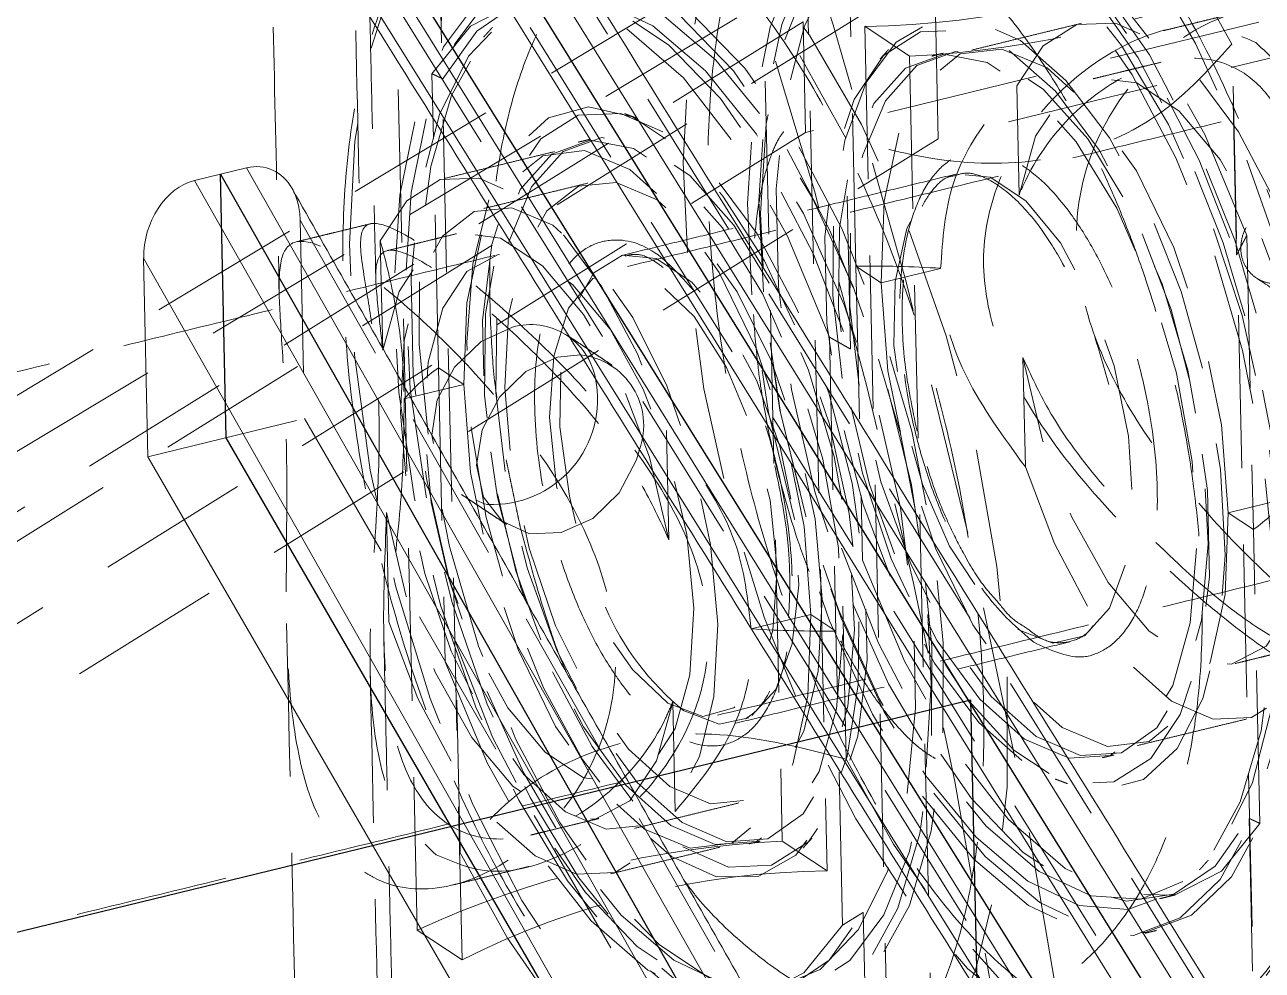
# Model space of a CAD drawing. Header units: millimetres. Extents: x 11 to 421, y 5 to 275.
# Drawn here: x 275.97 to 286.25, y 214.56 to 222.42 of the extents above; entities that cross this region are included whole.
import ezdxf

# ---------------------------------------------------------------- set-up
doc = ezdxf.new("R2010")
doc.units = ezdxf.units.MM
doc.linetypes.add('HIDDEN', pattern=[1.905, 1.27, -0.635])

msp = doc.modelspace()

# ---------------------------------------------------------------- linework, layer by layer
at = {"color": 7, "linetype": 'Continuous'}
for p, q in [((291.183, 204.937), (277.471, 227.017)), ((291.969, 202.255), (277.504, 225.471)), ((277.596, 221.177), (286.113, 206.154)), ((277.643, 218.987), (277.596, 221.177)), ((284.419, 207.281), (277.643, 218.987)), ((272.818, 214.128), (283.83, 216.809)), ((283.83, 216.809), (283.972, 210.239))]:
    msp.add_line(p, q, dxfattribs=at)
at = {"color": 7, "linetype": 'Continuous', "lineweight": 15}
for p, q in [((291.4, 204.99), (277.688, 227.07)), ((277.254, 226.964), (290.966, 204.884)), ((290.001, 205.133), (276.832, 226.338)), ((276.842, 225.832), (290.97, 203.158)), ((277.379, 221.124), (277.813, 221.23)), ((285.554, 207.576), (277.813, 221.23)), ((277.379, 221.124), (285.12, 207.47)), ((276.957, 220.478), (276.993, 218.829)), ((283.909, 208.216), (276.957, 220.478)), ((276.993, 218.829), (282.988, 208.472))]:
    msp.add_line(p, q, dxfattribs=at)
at = {"color": 7, "linetype": 'HIDDEN', "lineweight": 0}
for p, q in [((278.132, 226.655), (291.302, 205.449)), ((282.038, 225.757), (282.265, 215.635)), ((278.154, 225.629), (291.736, 203.83)), ((282.411, 225.511), (282.638, 215.388)), ((290.844, 203.659), (277.287, 225.418)), ((279.23, 214.896), (279.003, 225.019)), ((279.603, 214.649), (279.376, 224.772)), ((279.403, 223.719), (279.443, 221.969)), ((291.779, 223.792), (282.457, 221.523)), ((283.065, 223.653), (273.035, 217.61)), ((283.518, 223.459), (274.335, 217.927)), ((283.561, 221.47), (283.518, 223.459)), ((290.932, 223.264), (283.561, 221.47)), ((286.212, 213.021), (285.985, 223.143)), ((282.877, 220.412), (282.822, 222.855)), ((283.088, 222.601), (272.629, 216.087)), ((282.437, 222.442), (271.979, 215.929)), ((282.457, 221.523), (282.437, 222.442)), ((282.95, 222.405), (283.177, 212.282)), ((283.322, 222.158), (282.95, 222.405)), ((286.04, 220.505), (286, 222.256)), ((283.322, 222.158), (283.55, 212.035)), ((279.408, 219.568), (279.353, 222.011)), ((284.234, 221.002), (284.214, 221.911)), ((271.807, 214.89), (282.457, 221.523)), ((274.807, 216.018), (283.561, 221.47)), ((282.831, 219.724), (282.792, 221.475)), ((278.258, 220.795), (278.294, 219.146)), ((278.258, 220.795), (285.21, 208.533)), ((278.945, 219.715), (278.924, 220.623)), ((286.125, 220.667), (286.18, 218.225)), ((282.877, 220.412), (282.932, 217.969)), ((282.877, 220.412), (283.086, 220.274)), ((282.877, 220.412), (283.086, 220.274)), ((283.086, 220.274), (283.581, 220.394)), ((283.581, 220.394), (283.086, 220.274)), ((282.656, 219.823), (282.711, 217.38)), ((284.265, 219.653), (284.285, 218.745)), ((279.408, 219.568), (279.463, 217.125)), ((279.408, 219.568), (279.617, 219.43)), ((279.408, 219.568), (279.617, 219.43)), ((279.122, 219.309), (279.617, 219.43)), ((279.617, 219.43), (279.122, 219.309)), ((276.993, 218.829), (278.294, 219.146)), ((278.294, 219.146), (284.289, 208.789)), ((281.303, 219.048), (281.323, 218.139)), ((286.466, 218.484), (285.971, 218.363)), ((285.971, 218.363), (286.466, 218.484)), ((278.975, 218.366), (278.995, 217.457)), ((285.971, 218.363), (286.18, 218.225)), ((285.971, 218.363), (286.18, 218.225)), ((286.235, 215.782), (286.18, 218.225)), ((282.796, 216.317), (282.757, 218.068)), ((282.502, 217.519), (282.007, 217.398)), ((282.007, 217.398), (282.502, 217.519)), ((282.502, 217.519), (282.711, 217.38)), ((282.502, 217.519), (282.711, 217.38)), ((282.766, 214.937), (282.711, 217.38)), ((279.587, 215.537), (279.548, 217.287)), ((281.374, 215.882), (281.354, 216.791)), ((286.145, 215.824), (286.184, 214.073)), ((282.638, 215.388), (282.265, 215.635)), ((282.937, 215.043), (282.976, 213.292)), ((279.603, 214.649), (279.23, 214.896))]:
    msp.add_line(p, q, dxfattribs=at)
at = {"color": 7, "linetype": 'HIDDEN', "lineweight": 0, "flags": 128}
for points in [[(283.809, 195.593), (284.082, 196.448), (284.489, 198.023), (284.813, 199.713), (285.051, 201.506), (285.203, 203.392), (285.267, 205.357), (285.243, 207.391), (285.131, 209.48), (284.932, 211.611), (284.646, 213.77), (284.277, 215.944), (283.825, 218.119), (283.295, 220.281), (282.689, 222.417), (282.011, 224.513), (281.265, 226.556), (280.457, 228.532), (279.591, 230.43), (278.672, 232.238), (277.916, 233.59)], [(282.612, 224.5), (282.984, 224.702), (283.394, 224.76), (283.831, 224.672), (284.282, 224.44), (284.737, 224.071), (285.183, 223.575), (285.608, 222.964), (286, 222.256)], [(284.638, 213.985), (284.782, 213.93), (285.25, 213.859), (285.683, 213.959), (286.068, 214.23), (286.392, 214.661), (286.645, 215.239), (286.819, 215.946), (286.909, 216.758), (286.91, 217.65), (286.824, 218.593), (286.653, 219.556), (286.403, 220.51), (286.081, 221.422), (285.698, 222.263), (285.266, 223.008), (284.8, 223.631), (284.313, 224.112), (283.823, 224.437), (283.344, 224.595), (282.891, 224.581), (282.481, 224.394), (282.125, 224.042), (281.835, 223.535), (281.62, 222.89), (281.488, 222.127), (281.442, 221.272), (281.485, 220.351), (281.614, 219.394), (281.825, 218.432), (282.113, 217.495), (282.466, 216.615), (282.875, 215.819), (283.326, 215.132), (283.805, 214.578), (284.295, 214.173), (284.295, 214.173)], [(279.395, 223.425), (279.706, 223.719), (280.117, 223.905), (280.569, 223.92), (281.048, 223.762), (281.538, 223.437), (282.025, 222.955), (282.491, 222.332), (282.923, 221.588), (283.306, 220.746), (283.628, 219.834), (283.878, 218.881), (284.049, 217.918), (284.135, 216.975), (284.134, 216.083), (284.044, 215.271), (283.87, 214.564), (283.617, 213.986), (283.293, 213.554), (282.908, 213.284), (282.475, 213.183), (282.007, 213.255), (281.52, 213.497), (281.52, 213.497)], [(279.403, 223.719), (279.776, 223.921), (280.185, 223.979), (280.622, 223.891), (281.074, 223.659), (281.529, 223.29), (281.974, 222.794), (282.399, 222.184), (282.792, 221.475)], [(284.31, 215.101), (283.857, 215.485), (283.419, 216.022), (283.014, 216.691), (282.658, 217.464), (282.366, 218.311), (282.149, 219.195), (282.017, 220.081), (281.976, 220.933), (282.026, 221.716), (282.165, 222.398), (282.389, 222.95), (282.687, 223.351), (283.049, 223.583), (283.457, 223.638), (283.897, 223.512), (284.351, 223.212), (284.798, 222.75), (285.222, 222.144), (285.605, 221.419), (285.93, 220.605), (286.186, 219.735), (286.361, 218.845), (286.448, 217.971), (286.444, 217.15), (286.349, 216.414), (286.166, 215.794), (285.904, 215.315), (285.572, 214.997), (285.185, 214.852), (284.759, 214.888), (284.31, 215.101)], [(284.405, 215.125), (283.952, 215.508), (283.514, 216.045), (283.109, 216.714), (282.753, 217.487), (282.46, 218.334), (282.244, 219.218), (282.112, 220.104), (282.07, 220.956), (282.12, 221.739), (282.26, 222.421), (282.484, 222.973), (282.782, 223.374), (283.143, 223.606), (283.552, 223.661), (283.992, 223.536), (284.445, 223.235), (284.893, 222.773), (285.317, 222.167), (285.699, 221.442), (286.025, 220.628), (286.281, 219.758), (286.456, 218.868), (286.543, 217.994), (286.539, 217.173), (286.444, 216.437), (286.261, 215.817), (285.999, 215.338), (285.667, 215.02), (285.28, 214.875), (284.853, 214.911), (284.405, 215.125)], [(284.305, 215.303), (283.875, 215.667), (283.458, 216.178), (283.072, 216.815), (282.734, 217.551), (282.456, 218.356), (282.25, 219.197), (282.124, 220.041), (282.085, 220.851), (282.132, 221.596), (282.265, 222.244), (282.478, 222.77), (282.762, 223.151), (283.105, 223.372), (283.494, 223.424), (283.913, 223.305), (284.344, 223.019), (284.77, 222.579), (285.173, 222.003), (285.537, 221.313), (285.847, 220.538), (286.09, 219.711), (286.257, 218.864), (286.34, 218.033), (286.336, 217.251), (286.245, 216.551), (286.071, 215.961), (285.822, 215.506), (285.506, 215.203), (285.138, 215.066), (284.732, 215.099), (284.305, 215.303)], [(282.651, 222.749), (282.933, 223.146), (283.278, 223.379), (283.67, 223.439), (284.093, 223.321), (284.529, 223.033), (284.959, 222.585), (285.366, 221.997), (285.731, 221.294), (286.04, 220.505)], [(282.822, 222.855), (283.143, 223.251), (283.533, 223.45), (283.973, 223.443), (284.44, 223.229), (284.912, 222.821), (285.365, 222.237), (285.776, 221.507), (286.125, 220.667)], [(284.399, 215.384), (284.833, 215.18), (285.245, 215.154), (285.616, 215.308), (285.93, 215.635), (286.173, 216.121), (286.335, 216.744), (286.408, 217.477), (286.39, 218.289), (286.281, 219.143), (286.086, 220.003), (285.813, 220.83), (285.475, 221.589), (285.085, 222.246), (284.662, 222.773), (284.224, 223.147), (283.79, 223.352), (283.378, 223.377), (283.007, 223.223), (282.693, 222.896), (282.45, 222.41), (282.288, 221.787), (282.215, 221.054), (282.233, 220.242), (282.342, 219.388), (282.537, 218.529), (282.81, 217.701), (283.148, 216.942), (283.537, 216.285), (283.96, 215.758), (284.399, 215.384)], [(281.37, 214.386), (281.818, 214.172), (282.245, 214.137), (282.632, 214.281), (282.964, 214.599), (283.226, 215.078), (283.409, 215.698), (283.504, 216.434), (283.508, 217.256), (283.421, 218.129), (283.246, 219.019), (282.99, 219.889), (282.664, 220.703), (282.282, 221.428), (281.858, 222.034), (281.41, 222.497), (280.957, 222.797), (280.517, 222.922), (280.108, 222.867), (279.747, 222.635), (279.449, 222.234), (279.225, 221.682), (279.085, 221.001), (279.035, 220.218), (279.077, 219.366), (279.209, 218.479), (279.425, 217.595), (279.718, 216.749), (280.074, 215.975), (280.479, 215.306), (280.917, 214.769), (281.37, 214.386)], [(281.464, 214.409), (281.913, 214.195), (282.34, 214.16), (282.727, 214.304), (283.058, 214.622), (283.321, 215.101), (283.503, 215.721), (283.599, 216.457), (283.603, 217.279), (283.516, 218.152), (283.341, 219.042), (283.085, 219.912), (282.759, 220.726), (282.377, 221.451), (281.953, 222.057), (281.505, 222.52), (281.052, 222.82), (280.612, 222.945), (280.203, 222.89), (279.842, 222.658), (279.544, 222.258), (279.32, 221.705), (279.18, 221.024), (279.13, 220.241), (279.172, 219.389), (279.304, 218.502), (279.52, 217.618), (279.812, 216.772), (280.168, 215.998), (280.574, 215.329), (281.012, 214.792), (281.464, 214.409)], [(281.52, 213.497), (281.03, 213.902), (280.551, 214.457), (280.1, 215.143), (279.692, 215.94), (279.338, 216.82), (279.05, 217.756), (278.839, 218.718), (278.71, 219.675), (278.667, 220.596), (278.713, 221.452), (278.845, 222.215), (279.027, 222.781)], [(281.283, 222.49), (280.856, 222.693), (280.45, 222.727), (280.082, 222.59), (279.766, 222.287), (279.516, 221.831), (279.343, 221.241), (279.252, 220.541), (279.248, 219.76), (279.331, 218.928), (279.498, 218.082), (279.741, 217.254), (280.051, 216.48), (280.415, 215.79), (280.818, 215.213), (281.244, 214.773), (281.675, 214.488), (282.094, 214.369), (282.483, 214.421), (282.826, 214.642), (283.11, 215.023), (283.323, 215.548), (283.456, 216.197), (283.503, 216.941), (283.464, 217.752), (283.338, 218.595), (283.132, 219.437), (282.854, 220.242), (282.516, 220.978), (282.13, 221.614), (281.713, 222.125), (281.283, 222.49)], [(281.189, 222.409), (281.627, 222.035), (282.05, 221.508), (282.44, 220.85), (282.778, 220.091), (283.05, 219.264), (283.246, 218.404), (283.355, 217.55), (283.373, 216.739), (283.3, 216.005), (283.138, 215.382), (282.895, 214.897), (282.581, 214.569), (282.21, 214.415), (281.798, 214.441), (281.364, 214.645), (280.925, 215.019), (280.502, 215.546), (280.113, 216.204), (279.775, 216.963), (279.502, 217.79), (279.307, 218.649), (279.198, 219.504), (279.18, 220.315), (279.253, 221.048), (279.415, 221.672), (279.658, 222.157), (279.972, 222.484), (280.343, 222.638), (280.755, 222.613), (281.189, 222.409)], [(279.353, 222.011), (279.674, 222.407), (280.064, 222.606), (280.504, 222.599), (280.972, 222.385), (281.444, 221.976), (281.897, 221.392), (282.308, 220.662), (282.656, 219.823)], [(279.443, 221.969), (279.725, 222.366), (280.069, 222.599), (280.461, 222.658), (280.884, 222.54), (281.32, 222.252), (281.751, 221.804), (282.157, 221.216), (282.523, 220.513), (282.831, 219.724)], [(284.15, 222.205), (284.535, 221.865), (284.902, 221.372), (285.229, 220.756), (285.497, 220.052), (285.691, 219.301), (285.799, 218.547), (285.815, 217.832), (285.738, 217.2), (285.573, 216.687), (285.329, 216.322), (285.02, 216.127), (284.665, 216.113), (284.283, 216.281), (283.898, 216.62), (283.531, 217.113), (283.204, 217.729), (282.936, 218.433), (282.743, 219.184), (282.635, 219.939), (282.619, 220.653), (282.695, 221.285), (282.861, 221.798), (283.105, 222.163), (283.413, 222.358), (283.769, 222.372), (284.15, 222.205)], [(284.244, 222.286), (284.622, 221.955), (284.984, 221.479), (285.309, 220.884), (285.581, 220.202), (285.784, 219.469), (285.908, 218.725), (285.946, 218.01), (285.895, 217.363), (285.76, 216.819), (285.546, 216.406), (285.266, 216.148), (284.934, 216.058), (284.569, 216.14), (284.189, 216.391), (283.817, 216.798), (283.471, 217.337), (283.17, 217.98), (282.931, 218.692), (282.766, 219.436), (282.685, 220.17), (282.691, 220.855), (282.785, 221.455), (282.961, 221.937), (283.21, 222.274), (283.518, 222.45), (283.869, 222.454), (284.244, 222.286)], [(284.214, 221.911), (284.434, 222.242), (284.712, 222.419), (285.033, 222.432), (285.377, 222.281), (285.725, 221.974), (286.056, 221.529), (286.351, 220.972), (286.593, 220.335)], [(284.279, 216.482), (283.906, 216.814), (283.552, 217.3), (283.24, 217.907), (282.989, 218.598), (282.816, 219.33), (282.731, 220.056), (282.739, 220.731), (282.839, 221.313), (283.027, 221.764), (283.289, 222.057), (283.609, 222.173), (283.968, 222.105), (284.342, 221.858), (284.708, 221.445), (285.044, 220.895), (285.327, 220.241), (285.541, 219.523), (285.671, 218.789), (285.71, 218.082), (285.656, 217.449), (285.51, 216.929), (285.284, 216.553), (284.99, 216.347), (284.648, 216.323), (284.279, 216.482)], [(284.374, 216.505), (284.743, 216.346), (285.085, 216.37), (285.379, 216.576), (285.605, 216.952), (285.75, 217.472), (285.805, 218.106), (285.766, 218.812), (285.636, 219.547), (285.422, 220.264), (285.139, 220.918), (284.803, 221.469), (284.437, 221.881), (284.063, 222.129), (283.704, 222.196), (283.384, 222.08), (283.122, 221.787), (282.934, 221.336), (282.833, 220.754), (282.826, 220.079), (282.911, 219.353), (283.084, 218.621), (283.335, 217.93), (283.647, 217.323), (284, 216.838), (284.374, 216.505)], [(285.971, 218.363), (285.914, 219.094), (285.76, 219.847), (285.519, 220.567), (285.208, 221.204), (284.848, 221.713), (284.467, 222.059), (284.089, 222.216), (283.742, 222.175), (283.451, 221.937), (283.235, 221.519), (283.111, 220.951), (283.086, 220.274)], [(286.613, 219.427), (286.451, 220.113), (286.208, 220.753), (285.904, 221.297), (285.563, 221.701), (285.212, 221.934), (284.879, 221.976), (284.591, 221.824), (284.37, 221.491), (284.234, 221.002)], [(281.344, 215.507), (281.719, 215.339), (282.07, 215.343), (282.378, 215.518), (282.627, 215.856), (282.803, 216.338), (282.896, 216.937), (282.903, 217.623), (282.821, 218.357), (282.657, 219.1), (282.418, 219.813), (282.117, 220.456), (281.771, 220.995), (281.399, 221.401), (281.019, 221.652), (280.654, 221.735), (280.322, 221.645), (280.042, 221.386), (279.828, 220.974), (279.692, 220.429), (279.642, 219.782), (279.68, 219.068), (279.804, 218.324), (280.007, 217.591), (280.279, 216.909), (280.604, 216.313), (280.966, 215.838), (281.344, 215.507)], [(281.438, 215.588), (281.819, 215.42), (282.175, 215.434), (282.483, 215.629), (282.727, 215.994), (282.892, 216.508), (282.969, 217.14), (282.953, 217.854), (282.845, 218.609), (282.652, 219.36), (282.383, 220.064), (282.057, 220.68), (281.69, 221.172), (281.305, 221.512), (280.923, 221.68), (280.568, 221.666), (280.259, 221.471), (280.015, 221.106), (279.85, 220.592), (279.773, 219.96), (279.789, 219.246), (279.897, 218.491), (280.091, 217.74), (280.359, 217.036), (280.686, 216.42), (281.053, 215.928), (281.438, 215.588)], [(281.338, 215.766), (280.965, 216.099), (280.612, 216.584), (280.3, 217.191), (280.049, 217.882), (279.876, 218.614), (279.79, 219.34), (279.798, 220.015), (279.899, 220.597), (280.087, 221.048), (280.349, 221.342), (280.669, 221.458), (281.028, 221.39), (281.402, 221.142), (281.768, 220.73), (282.104, 220.179), (282.387, 219.525), (282.601, 218.808), (282.731, 218.073), (282.77, 217.367), (282.715, 216.734), (282.57, 216.213), (282.344, 215.838), (282.05, 215.631), (281.708, 215.607), (281.338, 215.766)], [(281.433, 215.789), (281.803, 215.63), (282.145, 215.654), (282.438, 215.861), (282.665, 216.236), (282.81, 216.757), (282.865, 217.39), (282.826, 218.096), (282.696, 218.831), (282.482, 219.548), (282.198, 220.202), (281.863, 220.753), (281.497, 221.165), (281.123, 221.413), (280.764, 221.481), (280.444, 221.365), (280.181, 221.072), (279.994, 220.62), (279.893, 220.038), (279.885, 219.363), (279.971, 218.637), (280.144, 217.905), (280.395, 217.214), (280.706, 216.607), (281.06, 216.122), (281.433, 215.789)], [(282.502, 217.519), (282.446, 218.25), (282.291, 219.003), (282.05, 219.723), (281.739, 220.36), (281.38, 220.869), (280.998, 221.215), (280.62, 221.372), (280.274, 221.33), (279.982, 221.092), (279.766, 220.675), (279.642, 220.107), (279.617, 219.43)], [(278.924, 220.623), (279.144, 220.954), (279.422, 221.131), (279.743, 221.144), (280.087, 220.993), (280.435, 220.686), (280.766, 220.241), (281.061, 219.684), (281.303, 219.048)], [(284.223, 217.393), (284.514, 217.281), (284.776, 217.342), (284.985, 217.571), (285.123, 217.948), (285.177, 218.439), (285.142, 219.001), (285.023, 219.583), (284.828, 220.135), (284.576, 220.606), (284.289, 220.956), (283.992, 221.152), (283.712, 221.178), (283.474, 221.031), (283.299, 220.725), (283.202, 220.286), (283.192, 219.754), (283.27, 219.175), (283.429, 218.602), (283.655, 218.085), (283.928, 217.67), (284.223, 217.393)], [(282.595, 217.649), (282.564, 217.048), (282.445, 216.548), (282.246, 216.183), (281.981, 215.977), (281.668, 215.946), (281.329, 216.09), (280.986, 216.4), (280.662, 216.855), (280.381, 217.424), (280.161, 218.069), (280.016, 218.744), (279.958, 219.405), (279.989, 220.006), (280.108, 220.506), (280.307, 220.871), (280.572, 221.076), (280.885, 221.108), (281.224, 220.964), (281.567, 220.654), (281.89, 220.198), (282.172, 219.629), (282.392, 218.985), (282.537, 218.31), (282.595, 217.649)], [(281.728, 217.438), (281.697, 216.837), (281.577, 216.337), (281.379, 215.972), (281.114, 215.766), (280.801, 215.735), (280.462, 215.879), (280.118, 216.189), (279.795, 216.644), (279.514, 217.213), (279.293, 217.858), (279.149, 218.533), (279.091, 219.194), (279.122, 219.795), (279.241, 220.295), (279.44, 220.66), (279.705, 220.865), (280.017, 220.897), (280.357, 220.753), (280.7, 220.443), (281.023, 219.987), (281.305, 219.418), (281.525, 218.774), (281.669, 218.099), (281.728, 217.438)], [(281.323, 218.139), (281.161, 218.825), (280.918, 219.466), (280.614, 220.01), (280.273, 220.414), (279.922, 220.646), (279.59, 220.688), (279.301, 220.537), (279.08, 220.203), (278.945, 219.715)], [(281.529, 217.57), (281.496, 217.018), (281.375, 216.57), (281.176, 216.264), (280.915, 216.124), (280.613, 216.162), (280.294, 216.374), (279.985, 216.743), (279.71, 217.24), (279.491, 217.824), (279.347, 218.448), (279.29, 219.061), (279.322, 219.614), (279.443, 220.062), (279.642, 220.368), (279.904, 220.508), (280.206, 220.47), (280.525, 220.258), (280.834, 219.888), (281.109, 219.391), (281.327, 218.807), (281.471, 218.184), (281.529, 217.57)], [(280.548, 218.274), (280.495, 218.5), (280.417, 219.078), (280.427, 219.611), (280.524, 220.05), (280.699, 220.356), (280.937, 220.503), (281.217, 220.477), (281.514, 220.28), (281.801, 219.931), (282.053, 219.459), (282.248, 218.908), (282.368, 218.326), (282.402, 217.764), (282.348, 217.273), (282.21, 216.896), (282.001, 216.667), (281.988, 216.659)], [(280.862, 217.285), (281.02, 217.06), (281.314, 216.78), (281.604, 216.671), (281.863, 216.743), (282.063, 216.991), (282.187, 217.388), (282.222, 217.897), (282.164, 218.468), (282.019, 219.045), (281.802, 219.571), (281.533, 219.994), (281.239, 220.274), (280.949, 220.383), (280.69, 220.31), (280.489, 220.063), (280.366, 219.665), (280.331, 219.156), (280.331, 219.156)], [(285.971, 218.363), (285.946, 217.685), (285.821, 217.118), (285.606, 216.7), (285.314, 216.462), (284.968, 216.42), (284.59, 216.578), (284.208, 216.923), (283.849, 217.433), (283.538, 218.07), (283.296, 218.79), (283.142, 219.542), (283.086, 220.274)], [(280.023, 219.906), (279.761, 219.786), (279.541, 219.574), (279.397, 219.301), (279.351, 219.008), (279.409, 218.742), (279.563, 218.541), (279.79, 218.437), (279.814, 218.433)], [(286.643, 218.078), (286.507, 217.589), (286.287, 217.256), (285.998, 217.104), (285.665, 217.146), (285.315, 217.379), (284.974, 217.783), (284.67, 218.327), (284.427, 218.967), (284.265, 219.653)], [(282.502, 217.519), (282.477, 216.841), (282.353, 216.274), (282.137, 215.856), (281.846, 215.618), (281.499, 215.576), (281.121, 215.734), (280.739, 216.079), (280.38, 216.588), (280.069, 217.226), (279.828, 217.946), (279.674, 218.698), (279.617, 219.43)], [(280.331, 219.156), (280.389, 218.586), (280.393, 218.562)], [(284.285, 218.745), (284.527, 218.108), (284.822, 217.552), (285.153, 217.107), (285.5, 216.799), (285.845, 216.648), (286.165, 216.661), (286.444, 216.839), (286.664, 217.169)], [(281.354, 216.791), (281.218, 216.302), (280.997, 215.969), (280.709, 215.817), (280.376, 215.859), (280.025, 216.091), (279.684, 216.495), (279.38, 217.039), (279.137, 217.68), (278.975, 218.366)], [(282.757, 218.068), (283.065, 217.28), (283.431, 216.577), (283.837, 215.989), (284.268, 215.541), (284.704, 215.252), (285.127, 215.135), (285.519, 215.194), (285.863, 215.427), (286.145, 215.824)], [(282.932, 217.969), (283.28, 217.13), (283.691, 216.4), (284.144, 215.816), (284.616, 215.407), (285.084, 215.194), (285.524, 215.187), (285.914, 215.386), (286.235, 215.782)], [(278.995, 217.457), (279.237, 216.821), (279.532, 216.264), (279.863, 215.819), (280.211, 215.512), (280.555, 215.361), (280.876, 215.374), (281.154, 215.551), (281.374, 215.882)], [(279.548, 217.287), (279.857, 216.499), (280.222, 215.796), (280.629, 215.208), (281.059, 214.76), (281.495, 214.471), (281.918, 214.354), (282.31, 214.413), (282.654, 214.646), (282.937, 215.043)], [(279.463, 217.125), (279.812, 216.286), (280.223, 215.556), (280.676, 214.972), (281.148, 214.563), (281.615, 214.35), (282.055, 214.342), (282.445, 214.542), (282.766, 214.937)], [(281.988, 216.659), (281.739, 216.606), (281.448, 216.718)], [(282.796, 216.317), (283.189, 215.609), (283.613, 214.999), (284.059, 214.502), (284.514, 214.133), (284.966, 213.902), (285.402, 213.814), (285.812, 213.871), (286.184, 214.073)], [(279.587, 215.537), (279.98, 214.828), (280.405, 214.218), (280.851, 213.721), (281.306, 213.352), (281.757, 213.121), (282.194, 213.033), (282.604, 213.09), (282.976, 213.292)]]:
    msp.add_lwpolyline(points, dxfattribs=at)
at = {"color": 7, "linetype": 'Continuous', "lineweight": 15, "flags": 128}
msp.add_lwpolyline([(280.589, 219.675), (280.397, 219.657), (280.134, 219.538), (279.914, 219.325), (279.77, 219.052), (279.724, 218.76), (279.782, 218.493), (279.937, 218.293), (280.163, 218.189), (280.428, 218.198), (280.69, 218.317), (280.91, 218.53), (281.054, 218.803), (281.079, 218.889)], dxfattribs=at)
at = {"color": 7, "linetype": 'HIDDEN', "lineweight": 0}
for centre, radius, start, end in [((226.855, 205.203), 57.884, 2.5324, 29.21852), ((282.882, 229.285), 6.881, 270.5602, 296.7991), ((282.939, 230.336), 8.188, 272.6828, 294.6765), ((282.983, 210.703), 9.71, 86.47, 90.629), ((282.983, 210.703), 9.71, 86.47, 90.629), ((280.173, 219.379), 0.548, 10.2993, 105.9076), ((280.523, 219.089), 0.59, 340.2571, 83.5944), ((280.331, 218.26), 1.601, 125.1961, 139.0493), ((280.331, 218.26), 1.601, 125.1961, 139.0493), ((285.257, 219.533), 1.601, 305.1963, 319.0489), ((285.257, 219.533), 1.601, 305.1963, 319.0489), ((282.837, 218.449), 2.219, 203.0852, 231.2437), ((282.605, 227.09), 9.71, 266.47, 270.629), ((282.605, 227.09), 9.71, 266.47, 270.629), ((282.649, 207.456), 8.188, 92.6828, 114.6765), ((282.706, 208.507), 6.881, 90.5602, 116.7991)]:
    msp.add_arc(centre, radius, start, end, dxfattribs=at)
at = {"color": 7, "linetype": 'Continuous', "lineweight": 15}
msp.add_arc((279.857, 219.305), 0.873, 267.1856, 11.3864, dxfattribs=at)
for centre, start_param, end_param in [((277.825, 220.689), 5.671241, 6.70351), ((277.391, 220.584), 0.420325, 1.991121)]:
    msp.add_ellipse(centre, major_axis=(0.166, 0.536), ratio=0.746677, start_param=start_param, end_param=end_param, dxfattribs=at)
at = {"color": 7, "linetype": 'HIDDEN', "lineweight": 0}
msp.add_ellipse((277.825, 220.689), major_axis=(0.166, 0.536), ratio=0.746677, start_param=5.132713, end_param=5.671241, dxfattribs=at)
for points in [[(278.334, 239.512), (278.76, 220.577)], [(277.777, 233.826), (278.084, 220.167)], [(278.744, 226.631), (278.887, 220.278)], [(286.054, 222.52), (285.434, 222.369)], [(279.855, 222.395), (279.783, 222.316)], [(284.751, 222.43), (283.841, 222.208)], [(283.149, 222.213), (283.077, 222.134)], [(283.602, 222.181), (283.507, 222.157)], [(287.764, 222.062), (280.827, 220.373)], [(285.415, 222.107), (284.848, 221.969)], [(279.353, 222.011), (279.443, 221.969)], [(281.055, 221.642), (280.954, 221.679)], [(280.662, 221.465), (280.567, 221.442)], [(280.372, 221.364), (279.462, 221.142)], [(283.708, 221.177), (280.933, 220.502)], [(280.65, 221.102), (279.783, 220.891)], [(278.845, 220.765), (278.232, 220.616)], [(279.558, 220.682), (278.982, 220.541)], [(286.125, 220.667), (286.04, 220.505)], [(279.877, 220.502), (271.639, 218.497)], [(286.193, 220.322), (288.084, 219.063)], [(280.852, 219.588), (280.479, 219.837)], [(282.831, 219.724), (282.656, 219.823)], [(279.97, 218.804), (280.088, 218.238)], [(279.599, 218.515), (279.972, 218.267)], [(281.726, 216.681), (288.663, 218.369)], [(278.145, 217.443), (279.083, 175.758)], [(284.312, 217.392), (284.272, 217.42)], [(278.953, 217.328), (279.096, 210.987)], [(281.879, 216.615), (284.654, 217.291)], [(286.03, 217.111), (286.608, 217.252)], [(278.839, 217.058), (279.257, 198.471)], [(285.216, 216.429), (286.126, 216.65)], [(284.926, 216.328), (285.021, 216.351)], [(272.703, 214.125), (280.941, 216.13)], [(284.533, 216.151), (284.634, 216.113)], [(281.036, 215.741), (281.903, 215.952)], [(280.172, 215.685), (280.74, 215.823)], [(286.145, 215.824), (286.235, 215.782)], [(280.837, 215.363), (281.747, 215.585)], [(281.986, 215.612), (282.081, 215.635)], [(282.439, 215.579), (282.511, 215.659)], [(279.528, 215.271), (280.161, 215.425)], [(285.733, 215.397), (285.805, 215.477)], [(285.403, 215.157), (285.533, 215.189)], [(282.766, 214.937), (282.937, 215.043)], [(285.281, 214.87), (285.376, 214.893)]]:
    msp.add_open_spline(points, degree=1, dxfattribs=at)
at = {"color": 7, "linetype": 'Continuous', "lineweight": 15}
for points in [[(291.518, 205.246), (278.061, 226.914)], [(276.914, 225.572), (290.753, 203.363)], [(285.628, 207.938), (278.191, 221.057)]]:
    msp.add_open_spline(points, degree=1, dxfattribs=at)
at = {"color": 7, "linetype": 'HIDDEN', "lineweight": 0}
for points, knots in [([(282.698, 224.295), (282.578, 224.206), (282.315, 224.011), (282.01, 223.465), (281.781, 222.751), (281.659, 221.927), (281.634, 221.039), (281.701, 220.09), (281.864, 219.078), (282.131, 218.032), (282.494, 217.015), (282.935, 216.094), (283.422, 215.321), (283.924, 214.727), (284.422, 214.318), (284.883, 214.076), (285.163, 214.06), (285.29, 214.053)], [0, 0, 0, 0, 0.060735, 0.132733, 0.2032352, 0.2709232, 0.334786, 0.3986485, 0.4663365, 0.5368387, 0.6088369, 0.6808351, 0.7513372, 0.8190252, 0.8828879, 0.9467505, 1, 1, 1, 1]), ([(286.646, 219.831), (286.593, 220.05), (286.455, 220.627), (286.126, 221.515), (285.689, 222.438), (285.201, 223.208), (284.699, 223.811), (284.364, 224.065), (284.201, 224.189)], [0, 0, 0, 0, 0.1128242, 0.2974076, 0.4819916, 0.6627397, 0.8362735, 1, 1, 1, 1]), ([(280.298, 223.74), (280.425, 223.732), (280.705, 223.716), (281.166, 223.474), (281.664, 223.065), (282.166, 222.472), (282.653, 221.699), (283.093, 220.777), (283.457, 219.761), (283.724, 218.715), (283.887, 217.703), (283.953, 216.754), (283.928, 215.865), (283.807, 215.041), (283.578, 214.327), (283.273, 213.782), (283.01, 213.587), (282.89, 213.497)], [0, 0, 0, 0, 0.053249, 0.117112, 0.180975, 0.248663, 0.319165, 0.391163, 0.463161, 0.533663, 0.601351, 0.665214, 0.729077, 0.796765, 0.867267, 0.939265, 1, 1, 1, 1]), ([(281.387, 213.604), (281.224, 213.727), (280.889, 213.982), (280.387, 214.584), (279.9, 215.354), (279.459, 216.277), (279.096, 217.293), (278.829, 218.339), (278.666, 219.351), (278.599, 220.3), (278.624, 221.188), (278.746, 222.012), (278.974, 222.728), (279.299, 223.298), (279.584, 223.508), (279.727, 223.612)], [0, 0, 0, 0, 0.071423, 0.147124, 0.225972, 0.306493, 0.387014, 0.465862, 0.541563, 0.612986, 0.684409, 0.760109, 0.838958, 0.919479, 1, 1, 1, 1]), ([(281.455, 215.3), (281.483, 215.263), (281.623, 215.076), (281.91, 214.798), (282.32, 214.479), (282.776, 214.252), (283.269, 214.129), (283.788, 214.135), (284.294, 214.288), (284.746, 214.581), (285.117, 214.988), (285.399, 215.489), (285.591, 216.045), (285.715, 216.671), (285.763, 217.31), (285.751, 217.914), (285.706, 218.436), (285.63, 218.968), (285.492, 219.63), (285.318, 220.225), (285.116, 220.775), (284.926, 221.222), (284.672, 221.715), (284.382, 222.184), (284.051, 222.617), (283.68, 222.998), (283.267, 223.312), (282.812, 223.541), (282.319, 223.664), (281.8, 223.658), (281.294, 223.505), (280.842, 223.212), (280.471, 222.804), (280.188, 222.304), (279.996, 221.747), (279.874, 221.121), (279.824, 220.482), (279.84, 219.878), (279.865, 219.507), (279.89, 219.336), (279.893, 219.318)], [0, 0, 0, 0, 0.006797, 0.034238, 0.062202, 0.089962, 0.117147, 0.144316, 0.172741, 0.200818, 0.230561, 0.262285, 0.293799, 0.322529, 0.35679, 0.382996, 0.402459, 0.424201, 0.450747, 0.486656, 0.501186, 0.525069, 0.549441, 0.57528, 0.601979, 0.629421, 0.657385, 0.685145, 0.712329, 0.739498, 0.767923, 0.796001, 0.825744, 0.857467, 0.888981, 0.917711, 0.951973, 0.978179, 0.997641, 1, 1, 1, 1]), ([(286.795, 222.415), (286.642, 222.481), (286.335, 222.613), (285.772, 222.455), (285.215, 222.045), (284.802, 221.403), (284.666, 220.641), (284.799, 219.907), (285.156, 219.173), (285.694, 218.447), (286.336, 217.79), (286.888, 217.35), (287.224, 217.16), (287.316, 217.192), (287.35, 217.203)], [0, 0, 0, 0, 0.0838, 0.167355, 0.257212, 0.357391, 0.434199, 0.511113, 0.587478, 0.676756, 0.777328, 0.871106, 0.952784, 1, 1, 1, 1]), ([(286.201, 222.27), (286.051, 222.335), (285.75, 222.463), (285.176, 222.315), (284.578, 221.924), (284.103, 221.315), (283.899, 220.59), (283.98, 219.918), (284.316, 219.192), (284.889, 218.453), (285.566, 217.79), (286.142, 217.317), (286.538, 217.06), (286.769, 216.996), (286.85, 217.127), (286.8, 217.47), (286.706, 218.006), (286.664, 218.655), (286.689, 219.418), (286.753, 220.264), (286.754, 221.149), (286.601, 221.891), (286.322, 222.156), (286.201, 222.27)], [0, 0, 0, 0, 0.045858, 0.091553, 0.141293, 0.199387, 0.239785, 0.280339, 0.318636, 0.376332, 0.434562, 0.47984, 0.525243, 0.568055, 0.614196, 0.668162, 0.715451, 0.754167, 0.792905, 0.843566, 0.895412, 0.954844, 1, 1, 1, 1]), ([(286, 222.256), (285.797, 222.031), (285.388, 221.58), (284.481, 221.246), (283.582, 221.263), (283.033, 221.41), (282.792, 221.475)], [0, 0, 0, 0, 0.279607, 0.56134, 0.807639, 1, 1, 1, 1]), ([(286.613, 219.427), (286.615, 219.483), (286.627, 219.833), (286.651, 220.477), (286.589, 221.228), (286.393, 221.749), (286.088, 222.066), (285.683, 222.182), (285.172, 222.057), (284.641, 221.69), (284.341, 221.272), (284.238, 221.011), (284.234, 221.002)], [0, 0, 0, 0, 0.025817, 0.159535, 0.2950606, 0.4136783, 0.500121, 0.6148233, 0.7291493, 0.8530195, 0.9947751, 1, 1, 1, 1]), ([(283.581, 220.394), (283.598, 220.637), (283.632, 221.12), (283.939, 221.61), (284.152, 221.843), (284.214, 221.911)], [0, 0, 0, 0, 0.416245, 0.828723, 1, 1, 1, 1]), ([(282.213, 218.755), (282.165, 218.976), (282.098, 219.287), (282.044, 219.734), (282.018, 220.094), (282.019, 220.483), (282.05, 220.834), (282.104, 221.129), (282.175, 221.351), (282.239, 221.486), (282.281, 221.534), (282.273, 221.527), (282.271, 221.526)], [0, 0, 0, 0, 0.163414, 0.229287, 0.336109, 0.442844, 0.55238, 0.660734, 0.766483, 0.869643, 0.972826, 1, 1, 1, 1]), ([(284.356, 217.287), (284.221, 217.403), (284.013, 217.58), (283.758, 217.992), (283.581, 218.361), (283.435, 218.77), (283.296, 219.316), (283.216, 219.991), (283.267, 220.58), (283.386, 220.955), (283.518, 221.179), (283.683, 221.323), (283.927, 221.397), (284.266, 221.292), (284.61, 220.944), (284.865, 220.54), (285.042, 220.17), (285.188, 219.761), (285.327, 219.215), (285.407, 218.54), (285.356, 217.952), (285.237, 217.577), (285.105, 217.352), (284.94, 217.21), (284.696, 217.128), (284.49, 217.224), (284.356, 217.287)], [0, 0, 0, 0, 0.0598642, 0.0920901, 0.1249999, 0.1579099, 0.1901359, 0.2499999, 0.3098641, 0.3420901, 0.3749999, 0.4079098, 0.4401358, 0.5, 0.5598643, 0.5920901, 0.6250001, 0.6579098, 0.6901358, 0.7500001, 0.8098641, 0.8420901, 0.8750001, 0.9079099, 0.9401357, 1, 1, 1, 1]), ([(283.385, 219.04), (283.346, 219.228), (283.291, 219.491), (283.261, 219.861), (283.258, 220.15), (283.285, 220.452), (283.342, 220.713), (283.426, 220.924), (283.531, 221.073), (283.62, 221.153), (283.678, 221.161), (283.696, 221.164)], [0, 0, 0, 0, 0.180674, 0.251723, 0.366362, 0.479489, 0.59502, 0.70968, 0.824654, 0.946689, 1, 1, 1, 1]), ([(283.696, 221.164), (283.729, 221.174), (283.803, 221.198), (283.967, 221.15), (284.184, 221.003), (284.408, 220.746), (284.585, 220.464), (284.726, 220.18), (284.863, 219.846), (284.935, 219.583), (284.978, 219.428)], [0, 0, 0, 0, 0.100843, 0.224618, 0.388394, 0.534666, 0.656447, 0.751319, 0.852778, 1, 1, 1, 1]), ([(286.726, 220.713), (286.722, 220.75), (286.714, 220.825), (286.663, 220.91), (286.587, 220.965), (286.488, 220.982), (286.378, 220.962), (286.269, 220.907), (286.174, 220.823), (286.104, 220.717), (286.071, 220.598), (286.079, 220.482), (286.126, 220.381), (286.206, 220.305), (286.309, 220.265), (286.421, 220.268), (286.527, 220.313), (286.618, 220.394), (286.686, 220.501), (286.722, 220.614), (286.725, 220.683), (286.726, 220.713)], [0, 0, 0, 0, 0.052985, 0.105946, 0.159532, 0.213582, 0.266937, 0.319516, 0.372449, 0.426306, 0.480234, 0.533281, 0.585874, 0.639101, 0.693109, 0.746828, 0.799602, 0.852264, 0.905804, 0.959858, 1, 1, 1, 1]), ([(279.387, 215.522), (279.264, 215.639), (279.02, 215.871), (278.857, 216.507), (278.822, 217.317), (278.887, 218.198), (278.926, 219.033), (278.893, 219.672), (278.808, 220.233), (278.732, 220.642), (278.807, 220.807), (279.08, 220.718), (279.493, 220.439), (280.018, 220.002), (280.612, 219.424), (281.18, 218.738), (281.571, 218.005), (281.69, 217.305), (281.546, 216.622), (281.139, 216.002), (280.529, 215.521), (279.878, 215.312), (279.535, 215.459), (279.387, 215.522)], [0, 0, 0, 0, 0.045858, 0.091553, 0.141293, 0.199387, 0.239785, 0.280339, 0.318636, 0.376332, 0.434562, 0.47984, 0.525243, 0.568055, 0.614196, 0.668162, 0.71545, 0.754167, 0.792905, 0.843566, 0.895412, 0.954845, 1, 1, 1, 1]), ([(278.793, 215.378), (278.665, 215.498), (278.409, 215.738), (278.213, 216.399), (278.135, 217.23), (278.146, 218.138), (278.148, 218.988), (278.116, 219.655), (278.076, 220.179), (278.087, 220.542), (278.245, 220.668), (278.611, 220.505), (279.106, 220.125), (279.659, 219.596), (280.241, 218.91), (280.705, 218.127), (280.916, 217.316), (280.846, 216.602), (280.544, 215.975), (280.053, 215.469), (279.44, 215.194), (279.006, 215.246), (278.818, 215.362), (278.793, 215.378)], [0, 0, 0, 0, 0.047864, 0.095589, 0.146913, 0.204133, 0.248004, 0.291935, 0.335553, 0.386547, 0.443991, 0.497554, 0.544207, 0.590068, 0.64075, 0.69757, 0.742084, 0.7867, 0.829871, 0.879756, 0.936885, 0.991384, 1, 1, 1, 1]), ([(278.924, 220.623), (278.964, 220.472), (279.036, 220.203), (279.113, 219.699), (279.12, 219.395), (279.122, 219.309)], [0, 0, 0, 0, 0.476861, 0.851947, 1, 1, 1, 1]), ([(281.54, 220.195), (281.438, 220.312), (281.203, 220.579), (280.892, 220.656), (280.648, 220.585), (280.483, 220.44), (280.351, 220.216), (280.232, 219.841), (280.181, 219.253), (280.261, 218.577), (280.4, 218.031), (280.546, 217.622), (280.723, 217.252), (280.978, 216.848), (281.322, 216.501), (281.661, 216.396), (281.905, 216.47), (282.07, 216.613), (282.202, 216.838), (282.321, 217.213), (282.372, 217.801), (282.293, 218.477), (282.152, 219.021), (282.042, 219.347), (281.961, 219.51), (281.941, 219.552)], [0, 0, 0, 0, 0.0498248, 0.1140025, 0.1485505, 0.1838317, 0.2191128, 0.2536609, 0.3178387, 0.3820162, 0.4165642, 0.4518455, 0.4871266, 0.5216746, 0.5858523, 0.6500301, 0.684578, 0.7198591, 0.7551404, 0.7896885, 0.853866, 0.9180438, 0.9525918, 0.9878729, 1, 1, 1, 1]), ([(278.945, 219.715), (278.932, 219.823), (278.901, 220.108), (278.868, 220.426), (278.948, 220.58), (279.203, 220.504), (279.585, 220.246), (280.065, 219.837), (280.596, 219.294), (281.056, 218.715), (281.25, 218.296), (281.323, 218.139)], [0, 0, 0, 0, 0.073796, 0.193365, 0.335274, 0.449003, 0.56303, 0.670746, 0.786306, 0.919684, 1, 1, 1, 1]), ([(280.959, 220.496), (280.98, 220.502), (281.043, 220.519), (281.148, 220.496), (281.243, 220.425), (281.276, 220.4)], [0, 0, 0, 0, 0.251562, 0.739666, 1, 1, 1, 1]), ([(284.285, 218.745), (284.107, 218.987), (283.789, 219.42), (283.592, 220.003), (283.584, 220.308), (283.581, 220.394)], [0, 0, 0, 0, 0.476862, 0.851949, 1, 1, 1, 1]), ([(285.29, 214.053), (285.325, 214.047), (285.531, 214.014), (285.873, 214.158), (286.287, 214.501), (286.614, 215.063), (286.842, 215.781), (286.963, 216.604), (286.989, 217.493), (286.919, 218.441), (286.805, 219.236), (286.681, 219.701), (286.646, 219.831)], [0, 0, 0, 0, 0.024512, 0.144203, 0.266434, 0.388665, 0.508356, 0.623269, 0.731688, 0.840107, 0.955021, 1, 1, 1, 1]), ([(284.265, 219.653), (284.331, 219.509), (284.505, 219.13), (284.958, 218.533), (285.522, 217.954), (286.047, 217.511), (286.402, 217.29), (286.578, 217.212), (286.606, 217.253), (286.607, 217.254)], [0, 0, 0, 0, 0.109583, 0.287134, 0.497859, 0.66674, 0.836062, 0.996012, 1, 1, 1, 1]), ([(279.122, 219.309), (279.12, 219.057), (279.115, 218.554), (279.036, 217.913), (279.005, 217.561), (278.995, 217.457)], [0, 0, 0, 0, 0.416244, 0.828725, 1, 1, 1, 1]), ([(282.007, 217.398), (281.979, 217.643), (281.924, 218.131), (281.593, 218.672), (281.369, 218.963), (281.303, 219.048)], [0, 0, 0, 0, 0.416245, 0.828724, 1, 1, 1, 1]), ([(284.05, 217.629), (284.015, 217.668), (283.917, 217.774), (283.778, 218.006), (283.637, 218.287), (283.5, 218.622), (283.428, 218.885), (283.385, 219.04)], [0, 0, 0, 0, 0.129375, 0.357223, 0.534727, 0.72455, 1, 1, 1, 1]), ([(282.203, 218.752), (282.242, 218.564), (282.297, 218.302), (282.327, 217.932), (282.33, 217.643), (282.303, 217.341), (282.245, 217.079), (282.162, 216.87), (282.062, 216.719), (281.991, 216.672), (281.957, 216.65)], [0, 0, 0, 0, 0.1935201, 0.2696191, 0.3924086, 0.5135793, 0.6373221, 0.7601341, 0.8832814, 1, 1, 1, 1]), ([(283.534, 216.323), (283.536, 216.322), (283.542, 216.32), (283.451, 216.367), (283.294, 216.503), (283.098, 216.728), (282.886, 217.041), (282.691, 217.4), (282.525, 217.774), (282.36, 218.21), (282.27, 218.545), (282.213, 218.755)], [0, 0, 0, 0, 0.055442, 0.17054, 0.2857, 0.40406, 0.522691, 0.651374, 0.749245, 0.842941, 1, 1, 1, 1]), ([(281.354, 216.791), (281.335, 216.745), (281.216, 216.466), (280.873, 216.033), (280.321, 215.689), (279.833, 215.622), (279.439, 215.767), (279.151, 216.11), (278.983, 216.685), (278.937, 217.434), (278.964, 218.032), (278.975, 218.355), (278.975, 218.366)], [0, 0, 0, 0, 0.025817, 0.159535, 0.295061, 0.413678, 0.500121, 0.614823, 0.729149, 0.853019, 0.994775, 1, 1, 1, 1]), ([(280.088, 218.238), (280.164, 217.96), (280.271, 217.57), (280.41, 217.175), (280.462, 217.055), (280.469, 217.039)], [0, 0, 0, 0, 0.6805488, 0.9559108, 1, 1, 1, 1]), ([(284.272, 217.42), (284.238, 217.44), (284.166, 217.482), (284.09, 217.579), (284.05, 217.629)], [0, 0, 0, 0, 0.478084, 1, 1, 1, 1]), ([(281.374, 215.882), (281.542, 216.083), (281.843, 216.444), (282.014, 217.008), (282.008, 217.312), (282.007, 217.398)], [0, 0, 0, 0, 0.476862, 0.851949, 1, 1, 1, 1]), ([(284.846, 217.424), (284.842, 217.418), (284.802, 217.358), (284.708, 217.302), (284.58, 217.274), (284.44, 217.295), (284.345, 217.367), (284.312, 217.392)], [0, 0, 0, 0, 0.0280362, 0.2779088, 0.5997378, 0.8607742, 1, 1, 1, 1]), ([(282.796, 216.317), (282.444, 216.407), (281.737, 216.586), (280.752, 216.46), (280.029, 216.049), (279.722, 215.693), (279.587, 215.537)], [0, 0, 0, 0, 0.279607, 0.56134, 0.807639, 1, 1, 1, 1])]:
    msp.add_open_spline(points, degree=3, knots=knots, dxfattribs=at)

doc.saveas('drawing.dxf')
